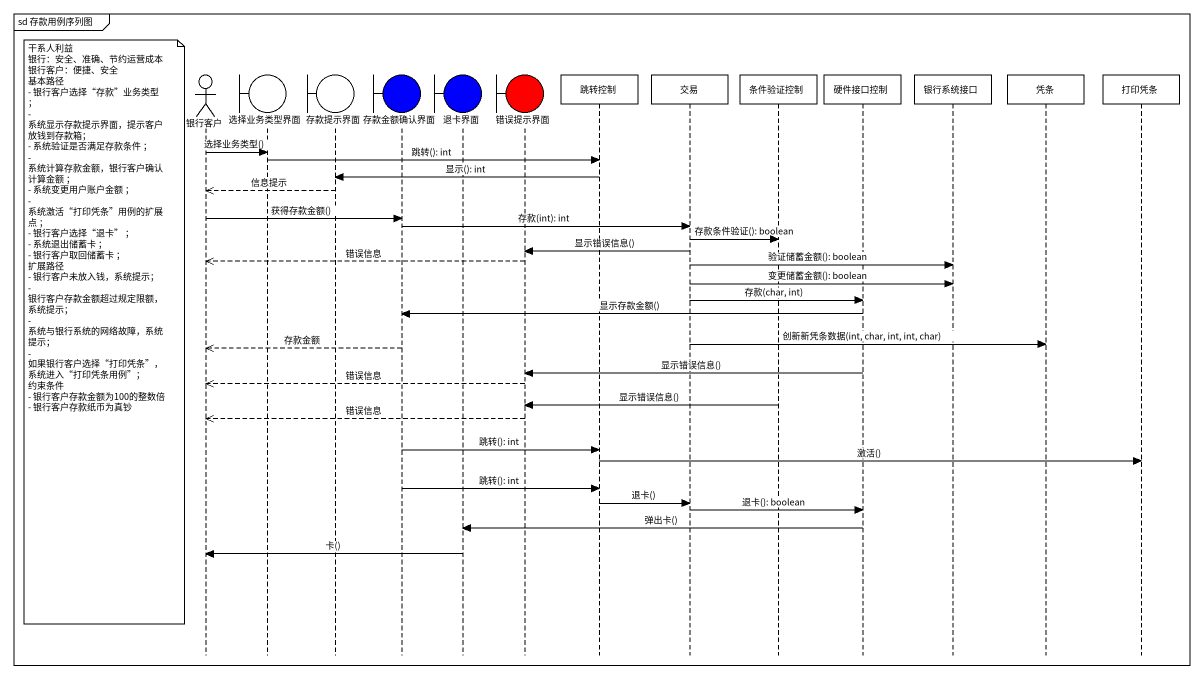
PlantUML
@startuml
mainframe sd 存款用例序列图
hide footbox
actor 银行客户
boundary 选择业务类型界面
boundary 存款提示界面
boundary 存款金额确认界面 #0000FF
boundary 退卡界面 #0000FF
boundary 错误提示界面 #FF0000
participant 跳转控制
participant 交易
participant 条件验证控制
participant 硬件接口控制
participant 银行系统接口
participant 凭条
participant 打印凭条

银行客户 -> 选择业务类型界面 : 选择业务类型()
选择业务类型界面 -> 跳转控制 : 跳转(): int
跳转控制 -> 存款提示界面 : 显示(): int
存款提示界面 -->> 银行客户 : 信息提示
银行客户 -> 存款金额确认界面 : 获得存款金额()
存款金额确认界面 -> 交易 : 存款(int): int
交易 -> 条件验证控制 : 存款条件验证(): boolean
交易 -> 错误提示界面 : 显示错误信息()
错误提示界面 -->> 银行客户 : 错误信息
交易 -> 银行系统接口 : 验证储蓄金额(): boolean
交易 -> 银行系统接口 : 变更储蓄金额(): boolean
交易 -> 硬件接口控制 : 存款(char, int)
硬件接口控制 -> 存款金额确认界面 : 显示存款金额()
note left of 银行客户
  干系人利益
  银行：安全、准确、节约运营成本
  银行客户：便捷、安全
  基本路径
  - 银行客户选择“存款”业务类型 ；
  - 系统显示存款提示界面，提示客户放钱到存款箱；
  - 系统验证是否满足存款条件 ；
  - 系统计算存款金额，银行客户确认计算金额 ；
  - 系统变更用户账户金额 ；
  - 系统激活“打印凭条”用例的扩展点 ；
  - 银行客户选择“退卡” ；
  - 系统退出储蓄卡 ；
  - 银行客户取回储蓄卡 ；
  扩展路径
  - 银行客户未放入钱，系统提示；
  - 银行客户存款金额超过规定限额，系统提示；
  - 系统与银行系统的网络故障，系统提示；
  - 如果银行客户选择“打印凭条”，系统进入“打印凭条用例”；
  约束条件
  - 银行客户存款金额为100的整数倍
  - 银行客户存款纸币为真钞
end note
交易 -> 凭条 : 创新新凭条数据(int, char, int, int, char)
存款金额确认界面 -->> 银行客户 : 存款金额
硬件接口控制 -> 错误提示界面 : 显示错误信息()
错误提示界面 -->> 银行客户 : 错误信息
条件验证控制 -> 错误提示界面 : 显示错误信息()
错误提示界面 -->> 银行客户 : 错误信息
存款金额确认界面 -> 跳转控制 : 跳转(): int
跳转控制 -> 打印凭条 : 激活()
存款金额确认界面 -> 跳转控制 : 跳转(): int
跳转控制 -> 交易 : 退卡()
交易 -> 硬件接口控制 : 退卡(): boolean
硬件接口控制 -> 退卡界面 : 弹出卡()
退卡界面 -> 银行客户 : 卡()
@enduml
